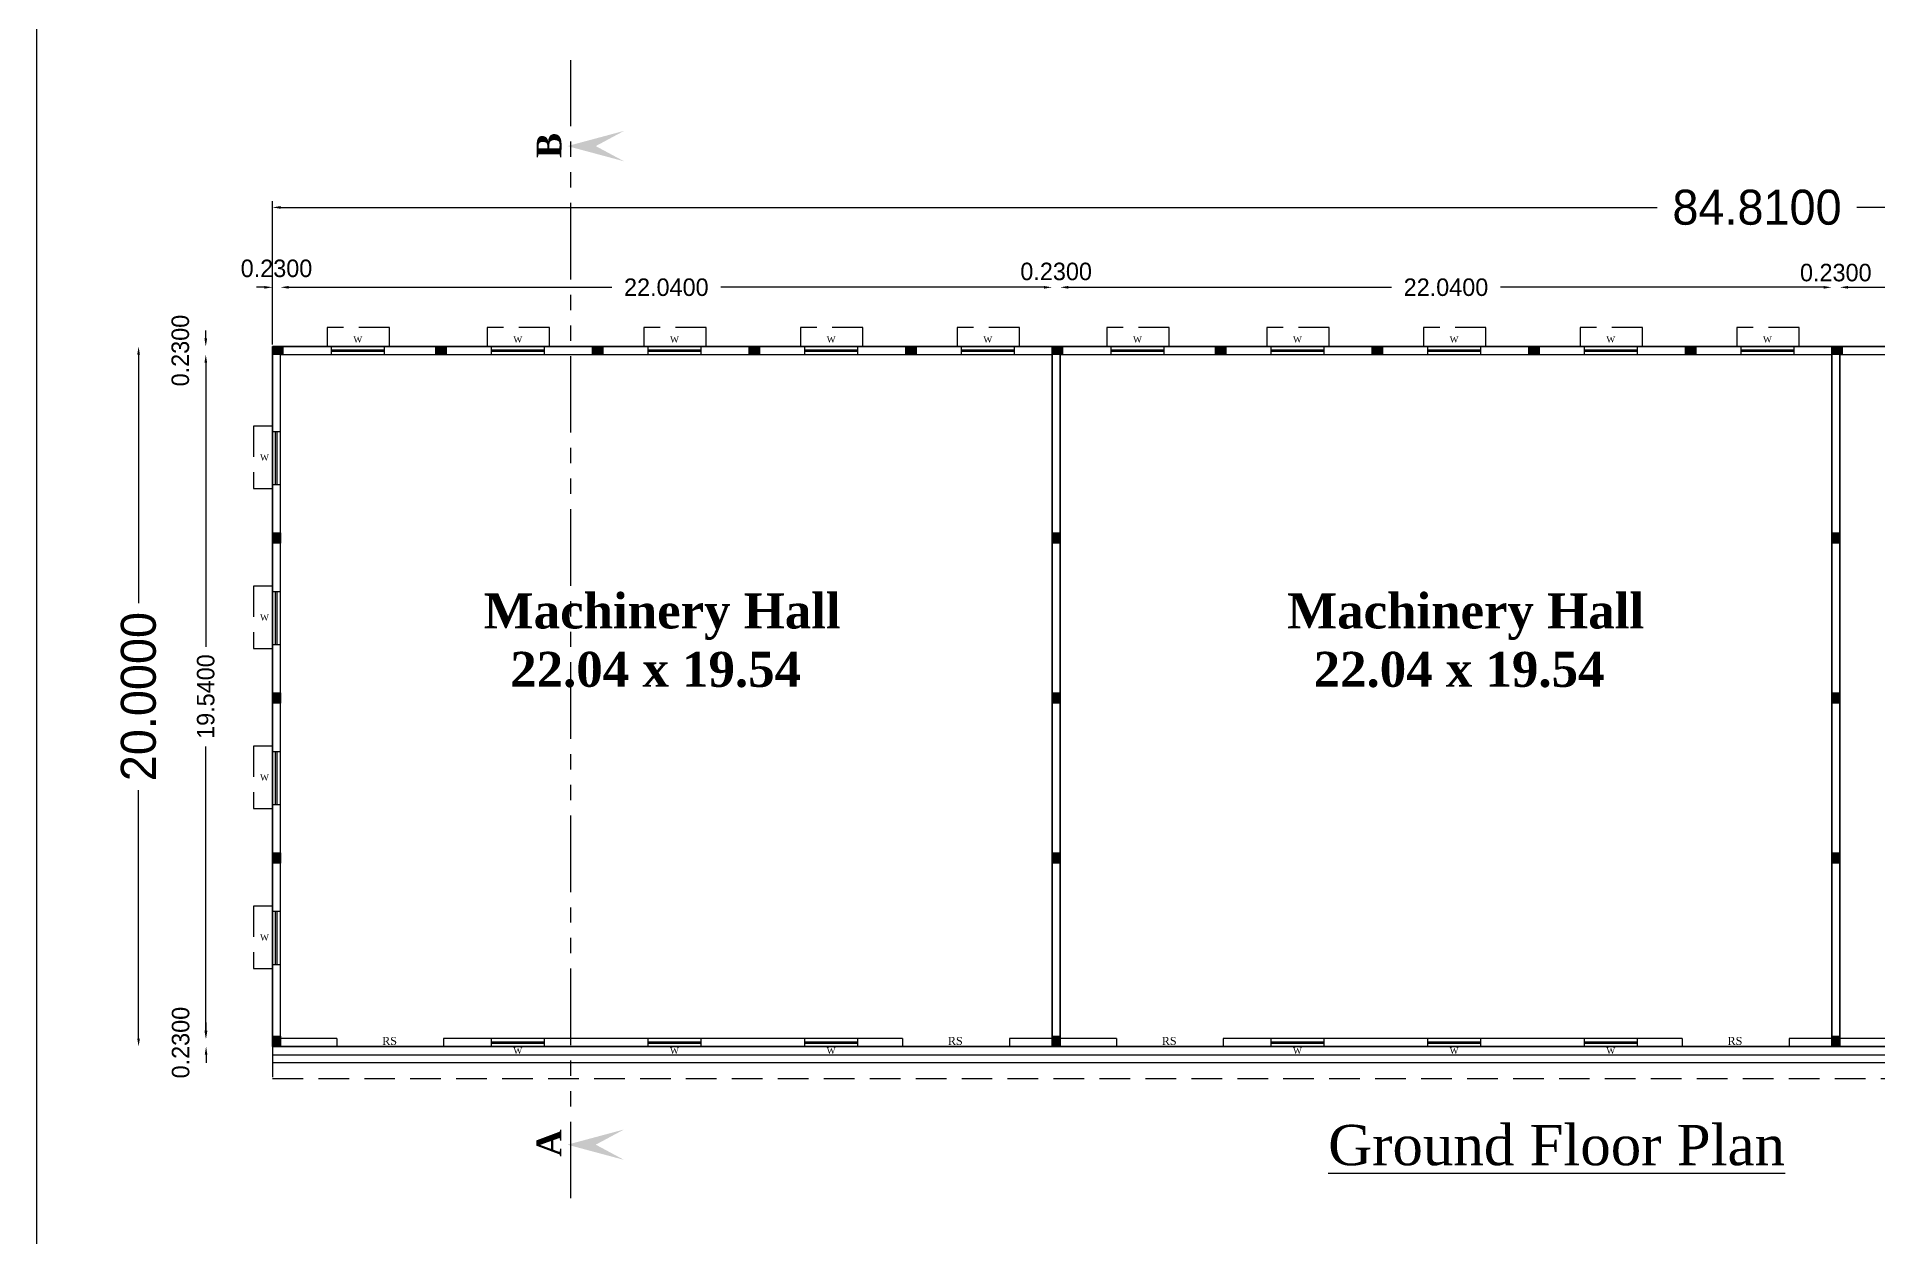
# Model space of a CAD drawing. Header units: metres. Extents: x 0 to 1012, y 0 to 496.
# Drawn here: x 620.1 to 672.7, y 292.2 to 326.4 of the extents above; entities that cross this region are included whole.
import ezdxf

# ---------------------------------------------------------------- set-up
doc = ezdxf.new("R2010")
doc.units = ezdxf.units.M
doc.header["$LTSCALE"] = 3.5
doc.header["$MEASUREMENT"] = 0
doc.linetypes.add('HIDDEN', pattern=[0.375, 0.25, -0.125])
doc.linetypes.add('PHANTOM2', pattern=[1.25, 0.625, -0.125, 0.125, -0.125, 0.125, -0.125])
doc.layers.get('0').update_dxf_attribs({"linetype": 'CONTINUOUS'})
doc.layers.get('DEFPOINTS').update_dxf_attribs({"linetype": 'CONTINUOUS'})
doc.styles.add('RomanS', font='romans.shx')
doc.dimstyles.get("Standard").update_dxf_attribs({"dimtxt": 0.18, "dimasz": 0.18, "dimexe": 0.18, "dimexo": 0.0625, "dimgap": 0.09, "dimtad": 0, "dimtih": 1, "dimtoh": 1, "dimdec": 4, "dimzin": 0, "dimdsep": 46, "dimtxsty": 'Standard', "dimcen": 0.09, "dimadec": 0, "dimazin": 0, "dimtfac": 1, "dimtdec": 4, "dimtofl": 0, "dimtmove": 0, "dimatfit": 3, "dimfxl": 0, "dimtolj": 1, "dimtzin": 0, "dimarcsym": 0})

# ---------------------------------------------------------------- blocks, each defined once
blk = doc.blocks.new('*D57')
at = {"color": 0, "lineweight": -2}
for p, q in [((626.844, 317.65), (626.844, 321.742)), ((711.654, 317.65), (711.654, 321.742)), ((627.074, 321.562), (666.397, 321.562)), ((711.424, 321.562), (672.1, 321.562))]:
    blk.add_line(p, q, dxfattribs=at)
at = {"color": 0}
for points in [[(627.074, 321.601), (627.074, 321.524), (626.844, 321.562)], [(711.424, 321.601), (711.424, 321.524), (711.654, 321.562)]]:
    blk.add_solid(points, dxfattribs=at)
at = {"layer": 'DEFPOINTS', "color": 0}
for p in [(711.654, 321.562), (626.844, 317.588), (711.654, 317.588)]:
    blk.add_point(p, dxfattribs=at)
at = {"color": 0, "insert": (669.249, 321.562), "char_height": 1, "attachment_point": 5}
blk.add_mtext('\\A1;84.8100', dxfattribs=at)
blk = doc.blocks.new('*D179')
at = {"color": 0, "lineweight": -2}
for p, q in [((671.844, 319.28), (681.074, 319.28)), ((693.424, 319.28), (684.194, 319.28))]:
    blk.add_line(p, q, dxfattribs=at)
at = {"color": 0}
for points in [[(671.844, 319.318), (671.844, 319.242), (671.614, 319.28)], [(693.424, 319.318), (693.424, 319.242), (693.654, 319.28)]]:
    blk.add_solid(points, dxfattribs=at)
at = {"layer": 'DEFPOINTS', "color": 0}
for p in [(693.654, 319.28), (671.614, 317.358), (693.654, 317.358)]:
    blk.add_point(p, dxfattribs=at)
at = {"color": 0, "insert": (682.634, 319.28), "char_height": 0.5, "attachment_point": 5}
blk.add_mtext('\\A1;22.0400', dxfattribs=at)
blk = doc.blocks.new('*D180')
at = {"color": 0, "lineweight": -2}
for p, q in [((671.154, 319.28), (670.924, 319.28)), ((671.844, 319.28), (672.074, 319.28))]:
    blk.add_line(p, q, dxfattribs=at)
at = {"color": 0}
for points in [[(671.154, 319.318), (671.154, 319.242), (671.384, 319.28)], [(671.844, 319.318), (671.844, 319.242), (671.614, 319.28)]]:
    blk.add_solid(points, dxfattribs=at)
at = {"layer": 'DEFPOINTS', "color": 0}
for p in [(671.614, 319.28), (671.384, 317.358), (671.614, 317.358)]:
    blk.add_point(p, dxfattribs=at)
at = {"color": 0, "insert": (671.499, 319.698), "char_height": 0.5, "attachment_point": 5}
blk.add_mtext('\\A1;0.2300', dxfattribs=at)
blk = doc.blocks.new('*D181')
at = {"color": 0, "lineweight": -2}
for p, q in [((649.574, 319.28), (658.804, 319.28)), ((671.154, 319.28), (661.924, 319.28))]:
    blk.add_line(p, q, dxfattribs=at)
at = {"color": 0}
for points in [[(649.574, 319.318), (649.574, 319.242), (649.344, 319.28)], [(671.154, 319.318), (671.154, 319.242), (671.384, 319.28)]]:
    blk.add_solid(points, dxfattribs=at)
at = {"layer": 'DEFPOINTS', "color": 0}
for p in [(671.384, 319.28), (649.344, 317.358), (671.384, 317.358)]:
    blk.add_point(p, dxfattribs=at)
at = {"color": 0, "insert": (660.364, 319.28), "char_height": 0.5, "attachment_point": 5}
blk.add_mtext('\\A1;22.0400', dxfattribs=at)
blk = doc.blocks.new('*D182')
at = {"color": 0, "lineweight": -2}
for p, q in [((648.884, 319.28), (648.654, 319.28)), ((649.574, 319.28), (649.804, 319.28))]:
    blk.add_line(p, q, dxfattribs=at)
at = {"color": 0}
for points in [[(648.884, 319.318), (648.884, 319.242), (649.114, 319.28)], [(649.574, 319.318), (649.574, 319.242), (649.344, 319.28)]]:
    blk.add_solid(points, dxfattribs=at)
at = {"layer": 'DEFPOINTS', "color": 0}
for p in [(649.344, 319.28), (649.114, 317.358), (649.344, 317.358)]:
    blk.add_point(p, dxfattribs=at)
at = {"color": 0, "insert": (649.229, 319.731), "char_height": 0.5, "attachment_point": 5}
blk.add_mtext('\\A1;0.2300', dxfattribs=at)
blk = doc.blocks.new('*D183')
at = {"color": 0, "lineweight": -2}
for p, q in [((627.304, 319.28), (636.534, 319.28)), ((648.884, 319.28), (639.654, 319.28))]:
    blk.add_line(p, q, dxfattribs=at)
at = {"color": 0}
for points in [[(627.304, 319.318), (627.304, 319.242), (627.074, 319.28)], [(648.884, 319.318), (648.884, 319.242), (649.114, 319.28)]]:
    blk.add_solid(points, dxfattribs=at)
at = {"layer": 'DEFPOINTS', "color": 0}
for p in [(649.114, 319.28), (627.074, 317.358), (649.114, 317.358)]:
    blk.add_point(p, dxfattribs=at)
at = {"color": 0, "insert": (638.094, 319.28), "char_height": 0.5, "attachment_point": 5}
blk.add_mtext('\\A1;22.0400', dxfattribs=at)
blk = doc.blocks.new('*D60')
at = {"color": 0, "lineweight": -2}
for p, q in [((626.614, 319.28), (626.384, 319.28)), ((627.304, 319.28), (627.534, 319.28))]:
    blk.add_line(p, q, dxfattribs=at)
at = {"color": 0}
for points in [[(626.614, 319.318), (626.614, 319.242), (626.844, 319.28)], [(627.304, 319.318), (627.304, 319.242), (627.074, 319.28)]]:
    blk.add_solid(points, dxfattribs=at)
at = {"layer": 'DEFPOINTS', "color": 0}
for p in [(627.074, 319.28), (626.844, 317.588), (627.074, 317.358)]:
    blk.add_point(p, dxfattribs=at)
at = {"color": 0, "insert": (626.959, 319.819), "char_height": 0.5, "attachment_point": 5}
blk.add_mtext('\\A1;0.2300', dxfattribs=at)
blk = doc.blocks.new('*D61')
at = {"color": 0, "lineweight": -2}
for p, q in [((624.939, 317.128), (624.939, 309.011)), ((624.939, 298.048), (624.939, 306.164))]:
    blk.add_line(p, q, dxfattribs=at)
at = {"color": 0}
for points in [[(624.901, 317.128), (624.978, 317.128), (624.939, 317.358)], [(624.901, 298.048), (624.978, 298.048), (624.939, 297.818)]]:
    blk.add_solid(points, dxfattribs=at)
at = {"layer": 'DEFPOINTS', "color": 0}
for p in [(624.939, 317.358), (627.074, 317.358), (627.074, 297.818)]:
    blk.add_point(p, dxfattribs=at)
at = {"color": 0, "insert": (624.939, 307.588), "char_height": 0.5, "attachment_point": 5, "rotation": 90}
blk.add_mtext('\\A1;19.5400', dxfattribs=at)
blk = doc.blocks.new('*D62')
at = {"color": 0, "lineweight": -2}
for p, q in [((623.02, 317.358), (623.02, 310.261)), ((623.02, 297.818), (623.02, 304.914))]:
    blk.add_line(p, q, dxfattribs=at)
at = {"color": 0}
for points in [[(622.982, 317.358), (623.058, 317.358), (623.02, 317.588)], [(622.982, 297.818), (623.058, 297.818), (623.02, 297.588)]]:
    blk.add_solid(points, dxfattribs=at)
at = {"layer": 'DEFPOINTS', "color": 0}
for p in [(626.844, 317.588), (623.02, 297.588), (626.844, 297.588)]:
    blk.add_point(p, dxfattribs=at)
at = {"color": 0, "insert": (623.02, 307.588), "char_height": 1, "attachment_point": 5, "rotation": 90}
blk.add_mtext('\\A1;20.0000', dxfattribs=at)
blk = doc.blocks.new('*D63')
at = {"color": 0, "lineweight": -2}
for p, q in [((624.939, 317.818), (624.939, 318.048)), ((624.939, 317.128), (624.939, 316.898))]:
    blk.add_line(p, q, dxfattribs=at)
at = {"color": 0}
for points in [[(624.901, 317.818), (624.978, 317.818), (624.939, 317.588)], [(624.901, 317.128), (624.978, 317.128), (624.939, 317.358)]]:
    blk.add_solid(points, dxfattribs=at)
at = {"layer": 'DEFPOINTS', "color": 0}
for p in [(626.844, 317.588), (624.939, 317.358), (627.074, 317.358)]:
    blk.add_point(p, dxfattribs=at)
at = {"color": 0, "insert": (624.214, 317.473), "char_height": 0.5, "attachment_point": 5, "rotation": 90}
blk.add_mtext('\\A1;0.2300', dxfattribs=at)
blk = doc.blocks.new('*D184')
at = {"color": 0, "lineweight": -2}
for p, q in [((624.948, 298.048), (624.948, 298.278)), ((624.948, 297.358), (624.948, 297.128))]:
    blk.add_line(p, q, dxfattribs=at)
at = {"color": 0}
for points in [[(624.91, 298.048), (624.986, 298.048), (624.948, 297.818)], [(624.91, 297.358), (624.986, 297.358), (624.948, 297.588)]]:
    blk.add_solid(points, dxfattribs=at)
at = {"layer": 'DEFPOINTS', "color": 0}
for p in [(624.948, 297.588), (627.074, 297.818), (627.074, 297.588)]:
    blk.add_point(p, dxfattribs=at)
at = {"color": 0, "insert": (624.223, 297.703), "char_height": 0.5, "attachment_point": 5, "rotation": 90}
blk.add_mtext('\\A1;0.2300', dxfattribs=at)

msp = doc.modelspace()

# ---------------------------------------------------------------- hatches: boundary and pattern name
for points in [[(635.26822, 323.3147), (636.88976, 322.87941), (636.07899, 323.3147), (636.88976, 323.74999)], [(635.26822, 294.78698), (636.88976, 294.35168), (636.07899, 294.78698), (636.88976, 295.22227)]]:
    msp.add_hatch(color=256).paths.add_polyline_path(points)
h = msp.add_hatch(color=256)
h.dxf.hatch_style = 1
h.paths.add_polyline_path([(627.14353, 317.58767), (626.84353, 317.58767), (626.84353, 317.35767), (627.14353, 317.35767)])
h = msp.add_hatch(color=256)
h.dxf.hatch_style = 1
h.paths.add_polyline_path([(631.80853, 317.58767), (631.50853, 317.58767), (631.50853, 317.35767), (631.80853, 317.35767)])
h = msp.add_hatch(color=256)
h.dxf.hatch_style = 1
h.paths.add_polyline_path([(636.28353, 317.58767), (635.98353, 317.58767), (635.98353, 317.35767), (636.28353, 317.35767)])
h = msp.add_hatch(color=256)
h.dxf.hatch_style = 1
h.paths.add_polyline_path([(640.75853, 317.58767), (640.45853, 317.58767), (640.45853, 317.35767), (640.75853, 317.35767)])
h = msp.add_hatch(color=256)
h.dxf.hatch_style = 1
h.paths.add_polyline_path([(645.23353, 317.58767), (644.93353, 317.58767), (644.93353, 317.35767), (645.23353, 317.35767)])
h = msp.add_hatch(color=256)
h.dxf.hatch_style = 1
h.paths.add_polyline_path([(649.41353, 317.58767), (649.11353, 317.58767), (649.11353, 317.35767), (649.41353, 317.35767)])
h = msp.add_hatch(color=256)
h.dxf.hatch_style = 1
h.paths.add_polyline_path([(654.07853, 317.58767), (653.77853, 317.58767), (653.77853, 317.35767), (654.07853, 317.35767)])
h = msp.add_hatch(color=256)
h.dxf.hatch_style = 1
h.paths.add_polyline_path([(658.55353, 317.58767), (658.25353, 317.58767), (658.25353, 317.35767), (658.55353, 317.35767)])
h = msp.add_hatch(color=256)
h.dxf.hatch_style = 1
h.paths.add_polyline_path([(663.02853, 317.58767), (662.72853, 317.58767), (662.72853, 317.35767), (663.02853, 317.35767)])
h = msp.add_hatch(color=256)
h.dxf.hatch_style = 1
h.paths.add_polyline_path([(667.50353, 317.58767), (667.20353, 317.58767), (667.20353, 317.35767), (667.50353, 317.35767)])
h = msp.add_hatch(color=256)
h.dxf.hatch_style = 1
h.paths.add_polyline_path([(671.68353, 317.58767), (671.38353, 317.58767), (671.38353, 317.35767), (671.68353, 317.35767)])
h = msp.add_hatch(color=256)
h.dxf.hatch_style = 1
h.paths.add_polyline_path([(626.84353, 311.96822), (627.07353, 311.96822), (627.07353, 312.26822), (626.84353, 312.26822)])
h = msp.add_hatch(color=256)
h.dxf.hatch_style = 1
h.paths.add_polyline_path([(649.11353, 311.96822), (649.34353, 311.96822), (649.34353, 312.26822), (649.11353, 312.26822)])
h = msp.add_hatch(color=256)
h.dxf.hatch_style = 1
h.paths.add_polyline_path([(671.38353, 311.96822), (671.61353, 311.96822), (671.61353, 312.26822), (671.38353, 312.26822)])
h = msp.add_hatch(color=256)
h.dxf.hatch_style = 1
h.paths.add_polyline_path([(626.84353, 307.39822), (627.07353, 307.39822), (627.07353, 307.69822), (626.84353, 307.69822)])
h = msp.add_hatch(color=256)
h.dxf.hatch_style = 1
h.paths.add_polyline_path([(649.11353, 307.39822), (649.34353, 307.39822), (649.34353, 307.69822), (649.11353, 307.69822)])
h = msp.add_hatch(color=256)
h.dxf.hatch_style = 1
h.paths.add_polyline_path([(671.38353, 307.39822), (671.61353, 307.39822), (671.61353, 307.69822), (671.38353, 307.69822)])
h = msp.add_hatch(color=256)
h.dxf.hatch_style = 1
h.paths.add_polyline_path([(626.84353, 302.82822), (627.07353, 302.82822), (627.07353, 303.12822), (626.84353, 303.12822)])
h = msp.add_hatch(color=256)
h.dxf.hatch_style = 1
h.paths.add_polyline_path([(649.11353, 302.82822), (649.34353, 302.82822), (649.34353, 303.12822), (649.11353, 303.12822)])
h = msp.add_hatch(color=256)
h.dxf.hatch_style = 1
h.paths.add_polyline_path([(671.38353, 302.82822), (671.61353, 302.82822), (671.61353, 303.12822), (671.38353, 303.12822)])
h = msp.add_hatch(color=256)
h.dxf.hatch_style = 1
h.paths.add_polyline_path([(626.84353, 297.58767), (627.07353, 297.58767), (627.07353, 297.88767), (626.84353, 297.88767)])
h = msp.add_hatch(color=256)
h.dxf.hatch_style = 1
h.paths.add_polyline_path([(649.11353, 297.58767), (649.34353, 297.58767), (649.34353, 297.88767), (649.11353, 297.88767)])
h = msp.add_hatch(color=256)
h.dxf.hatch_style = 1
h.paths.add_polyline_path([(671.38353, 297.58767), (671.61353, 297.58767), (671.61353, 297.88767), (671.38353, 297.88767)])

# ---------------------------------------------------------------- linework, layer by layer
at = {"linetype": 'PHANTOM2'}
msp.add_line((635.36379, 293.25492), (635.36379, 325.76946), dxfattribs=at)
at = {"linetype": 'HIDDEN'}
for p, q in [((630.18853, 318.13114), (628.40481, 318.13114)), ((628.40481, 318.13114), (628.40481, 317.58619)), ((630.18853, 317.58619), (630.18853, 318.13114)), ((634.75853, 318.13114), (632.97481, 318.13114)), ((632.97481, 318.13114), (632.97481, 317.58619)), ((634.75853, 317.58619), (634.75853, 318.13114)), ((639.23353, 318.13114), (637.44981, 318.13114)), ((637.44981, 318.13114), (637.44981, 317.58619)), ((639.23353, 317.58619), (639.23353, 318.13114)), ((643.70853, 318.13114), (641.92481, 318.13114)), ((641.92481, 318.13114), (641.92481, 317.58619)), ((643.70853, 317.58619), (643.70853, 318.13114)), ((648.18353, 318.13114), (646.39981, 318.13114)), ((646.39981, 318.13114), (646.39981, 317.58619)), ((648.18353, 317.58619), (648.18353, 318.13114)), ((652.45853, 318.13114), (650.67481, 318.13114)), ((650.67481, 318.13114), (650.67481, 317.58619)), ((652.45853, 317.58619), (652.45853, 318.13114)), ((657.02853, 318.13114), (655.24481, 318.13114)), ((655.24481, 318.13114), (655.24481, 317.58619)), ((657.02853, 317.58619), (657.02853, 318.13114)), ((661.50353, 318.13114), (659.71981, 318.13114)), ((659.71981, 318.13114), (659.71981, 317.58619)), ((661.50353, 317.58619), (661.50353, 318.13114)), ((665.97853, 318.13114), (664.19481, 318.13114)), ((664.19481, 318.13114), (664.19481, 317.58619)), ((665.97853, 317.58619), (665.97853, 318.13114)), ((670.45353, 318.13114), (668.66981, 318.13114)), ((668.66981, 318.13114), (668.66981, 317.58619)), ((626.845, 315.31322), (626.30006, 315.31322)), ((626.30006, 315.31322), (626.30006, 313.5295)), ((626.30006, 313.5295), (626.845, 313.5295)), ((626.845, 310.74322), (626.30006, 310.74322)), ((626.30006, 310.74322), (626.30006, 308.9595)), ((626.30006, 308.9595), (626.845, 308.9595)), ((626.845, 306.17322), (626.30006, 306.17322)), ((626.30006, 306.17322), (626.30006, 304.3895)), ((626.30006, 304.3895), (626.845, 304.3895)), ((626.845, 301.60322), (626.30006, 301.60322)), ((626.30006, 301.60322), (626.30006, 299.8195)), ((626.30006, 299.8195), (626.845, 299.8195)), ((626.84353, 297.58767), (626.84353, 296.67767)), ((626.84353, 296.67767), (711.65353, 296.67767))]:
    msp.add_line(p, q, dxfattribs=at)
for p, q in [((670.45353, 317.58619), (670.45353, 318.13114)), ((626.84353, 297.58767), (626.84353, 317.58767)), ((626.84353, 317.35767), (626.84353, 317.58767)), ((626.84353, 317.58767), (627.14353, 317.58767)), ((626.84353, 317.57267), (627.07353, 317.57267)), ((627.14353, 317.58767), (627.14353, 317.35767)), ((628.51853, 317.58619), (628.51853, 317.35767)), ((630.03853, 317.58619), (630.03853, 317.35767)), ((631.50853, 317.35767), (631.50853, 317.58767)), ((631.50853, 317.58767), (631.80853, 317.58767)), ((631.80853, 317.58767), (631.80853, 317.35767)), ((633.08853, 317.58619), (633.08853, 317.35767)), ((634.60853, 317.58619), (634.60853, 317.35767)), ((635.98353, 317.35767), (635.98353, 317.58767)), ((635.98353, 317.58767), (636.28353, 317.58767)), ((636.28353, 317.58767), (636.28353, 317.35767)), ((637.56353, 317.58619), (637.56353, 317.35767)), ((639.08353, 317.58619), (639.08353, 317.35767)), ((640.45853, 317.35767), (640.45853, 317.58767)), ((640.45853, 317.58767), (640.75853, 317.58767)), ((640.75853, 317.58767), (640.75853, 317.35767)), ((642.03853, 317.58619), (642.03853, 317.35767)), ((643.55853, 317.58619), (643.55853, 317.35767)), ((644.93353, 317.35767), (644.93353, 317.58767)), ((644.93353, 317.58767), (645.23353, 317.58767)), ((645.23353, 317.58767), (645.23353, 317.35767)), ((646.51353, 317.58619), (646.51353, 317.35767)), ((648.03353, 317.58619), (648.03353, 317.35767)), ((649.11353, 317.35767), (649.11353, 317.58767)), ((649.11353, 317.58767), (649.41353, 317.58767)), ((649.41353, 317.58767), (649.41353, 317.35767)), ((650.78853, 317.58619), (650.78853, 317.35767)), ((652.30853, 317.58619), (652.30853, 317.35767)), ((653.77853, 317.35767), (653.77853, 317.58767)), ((653.77853, 317.58767), (654.07853, 317.58767)), ((654.07853, 317.58767), (654.07853, 317.35767)), ((655.35853, 317.58619), (655.35853, 317.35767)), ((656.87853, 317.58619), (656.87853, 317.35767)), ((658.25353, 317.35767), (658.25353, 317.58767)), ((658.25353, 317.58767), (658.55353, 317.58767)), ((658.55353, 317.58767), (658.55353, 317.35767)), ((659.83353, 317.58619), (659.83353, 317.35767)), ((661.35353, 317.58619), (661.35353, 317.35767)), ((662.72853, 317.35767), (662.72853, 317.58767)), ((662.72853, 317.58767), (663.02853, 317.58767)), ((663.02853, 317.58767), (663.02853, 317.35767)), ((664.30853, 317.58619), (664.30853, 317.35767)), ((665.82853, 317.58619), (665.82853, 317.35767)), ((667.20353, 317.35767), (667.20353, 317.58767)), ((667.20353, 317.58767), (667.50353, 317.58767)), ((667.50353, 317.58767), (667.50353, 317.35767)), ((668.78353, 317.58619), (668.78353, 317.35767)), ((670.30353, 317.58619), (670.30353, 317.35767)), ((671.38353, 317.35767), (671.38353, 317.58767)), ((671.38353, 317.58767), (671.68353, 317.58767)), ((671.68353, 317.58767), (671.68353, 317.35767)), ((627.14353, 317.35767), (626.84353, 317.35767)), ((628.51853, 317.49732), (630.03853, 317.49732)), ((628.51853, 317.45311), (630.03853, 317.45311)), ((631.80853, 317.35767), (631.50853, 317.35767)), ((633.08853, 317.49732), (634.60853, 317.49732)), ((633.08853, 317.45311), (634.60853, 317.45311)), ((636.28353, 317.35767), (635.98353, 317.35767)), ((637.56353, 317.49732), (639.08353, 317.49732)), ((637.56353, 317.45311), (639.08353, 317.45311)), ((640.75853, 317.35767), (640.45853, 317.35767)), ((642.03853, 317.49732), (643.55853, 317.49732)), ((642.03853, 317.45311), (643.55853, 317.45311)), ((645.23353, 317.35767), (644.93353, 317.35767)), ((646.51353, 317.49732), (648.03353, 317.49732)), ((646.51353, 317.45311), (648.03353, 317.45311)), ((649.41353, 317.35767), (649.11353, 317.35767)), ((650.78853, 317.49732), (652.30853, 317.49732)), ((650.78853, 317.45311), (652.30853, 317.45311)), ((654.07853, 317.35767), (653.77853, 317.35767)), ((655.35853, 317.49732), (656.87853, 317.49732)), ((655.35853, 317.45311), (656.87853, 317.45311)), ((658.55353, 317.35767), (658.25353, 317.35767)), ((659.83353, 317.49732), (661.35353, 317.49732)), ((659.83353, 317.45311), (661.35353, 317.45311)), ((663.02853, 317.35767), (662.72853, 317.35767)), ((664.30853, 317.49732), (665.82853, 317.49732)), ((664.30853, 317.45311), (665.82853, 317.45311)), ((667.50353, 317.35767), (667.20353, 317.35767)), ((668.78353, 317.49732), (670.30353, 317.49732)), ((668.78353, 317.45311), (670.30353, 317.45311)), ((671.68353, 317.35767), (671.38353, 317.35767)), ((626.845, 315.16322), (627.07353, 315.16322)), ((626.93388, 313.64322), (626.93388, 315.16322)), ((626.97808, 313.64322), (626.97808, 315.16322)), ((626.845, 313.64322), (627.07353, 313.64322)), ((626.84353, 311.96822), (626.84353, 312.26822)), ((626.84353, 312.26822), (627.07353, 312.26822)), ((627.07353, 312.26822), (627.07353, 311.96822)), ((649.11353, 311.96822), (649.11353, 312.26822)), ((649.11353, 312.26822), (649.34353, 312.26822)), ((649.34353, 312.26822), (649.34353, 311.96822)), ((671.38353, 311.96822), (671.38353, 312.26822)), ((671.38353, 312.26822), (671.61353, 312.26822)), ((671.61353, 312.26822), (671.61353, 311.96822)), ((627.07353, 311.96822), (626.84353, 311.96822)), ((649.34353, 311.96822), (649.11353, 311.96822)), ((671.61353, 311.96822), (671.38353, 311.96822)), ((626.845, 310.59322), (627.07353, 310.59322)), ((626.93388, 309.07322), (626.93388, 310.59322)), ((626.97808, 309.07322), (626.97808, 310.59322)), ((626.845, 309.07322), (627.07353, 309.07322)), ((626.84353, 307.39822), (626.84353, 307.69822)), ((626.84353, 307.69822), (627.07353, 307.69822)), ((627.07353, 307.69822), (627.07353, 307.39822)), ((649.11353, 307.39822), (649.11353, 307.69822)), ((649.11353, 307.69822), (649.34353, 307.69822)), ((649.34353, 307.69822), (649.34353, 307.39822)), ((671.38353, 307.39822), (671.38353, 307.69822)), ((671.38353, 307.69822), (671.61353, 307.69822)), ((671.61353, 307.69822), (671.61353, 307.39822)), ((627.07353, 307.39822), (626.84353, 307.39822)), ((649.34353, 307.39822), (649.11353, 307.39822)), ((671.61353, 307.39822), (671.38353, 307.39822)), ((626.845, 306.02322), (627.07353, 306.02322)), ((626.93388, 304.50322), (626.93388, 306.02322)), ((626.97808, 304.50322), (626.97808, 306.02322)), ((626.845, 304.50322), (627.07353, 304.50322)), ((626.84353, 302.82822), (626.84353, 303.12822)), ((626.84353, 303.12822), (627.07353, 303.12822)), ((627.07353, 302.82822), (626.84353, 302.82822)), ((627.07353, 303.12822), (627.07353, 302.82822)), ((649.11353, 302.82822), (649.11353, 303.12822)), ((649.11353, 303.12822), (649.34353, 303.12822)), ((649.34353, 302.82822), (649.11353, 302.82822)), ((649.34353, 303.12822), (649.34353, 302.82822)), ((671.38353, 302.82822), (671.38353, 303.12822)), ((671.38353, 303.12822), (671.61353, 303.12822)), ((671.61353, 302.82822), (671.38353, 302.82822)), ((671.61353, 303.12822), (671.61353, 302.82822)), ((626.845, 301.45322), (627.07353, 301.45322)), ((626.93388, 299.93322), (626.93388, 301.45322)), ((626.97808, 299.93322), (626.97808, 301.45322)), ((626.845, 299.93322), (627.07353, 299.93322)), ((626.84353, 297.58767), (626.84353, 297.88767)), ((626.84353, 297.88767), (627.07353, 297.88767)), ((627.07353, 297.58767), (626.84353, 297.58767)), ((626.84353, 297.58767), (626.84353, 297.35767)), ((627.07353, 297.88767), (627.07353, 297.58767)), ((628.68353, 297.81767), (628.68353, 297.58767)), ((631.73353, 297.81767), (631.73353, 297.58767)), ((633.08853, 297.81619), (633.08853, 297.58767)), ((633.08853, 297.72732), (634.60853, 297.72732)), ((633.08853, 297.68311), (634.60853, 297.68311)), ((634.60853, 297.81619), (634.60853, 297.58767)), ((637.56353, 297.81619), (637.56353, 297.58767)), ((637.56353, 297.72732), (639.08353, 297.72732)), ((637.56353, 297.68311), (639.08353, 297.68311)), ((639.08353, 297.81619), (639.08353, 297.58767)), ((642.03853, 297.81619), (642.03853, 297.58767)), ((642.03853, 297.72732), (643.55853, 297.72732)), ((642.03853, 297.68311), (643.55853, 297.68311)), ((643.55853, 297.81619), (643.55853, 297.58767)), ((644.84353, 297.81767), (644.84353, 297.58767)), ((647.89353, 297.81767), (647.89353, 297.58767)), ((649.11353, 297.58767), (649.11353, 297.88767)), ((649.11353, 297.88767), (649.34353, 297.88767)), ((649.34353, 297.58767), (649.11353, 297.58767)), ((649.34353, 297.88767), (649.34353, 297.58767)), ((650.95353, 297.81767), (650.95353, 297.58767)), ((654.00353, 297.81767), (654.00353, 297.58767)), ((655.35853, 297.81619), (655.35853, 297.58767)), ((655.35853, 297.72732), (656.87853, 297.72732)), ((655.35853, 297.68311), (656.87853, 297.68311)), ((656.87853, 297.81619), (656.87853, 297.58767)), ((659.83353, 297.81619), (659.83353, 297.58767)), ((659.83353, 297.72732), (661.35353, 297.72732)), ((659.83353, 297.68311), (661.35353, 297.68311)), ((661.35353, 297.81619), (661.35353, 297.58767)), ((664.30853, 297.81619), (664.30853, 297.58767)), ((664.30853, 297.72732), (665.82853, 297.72732)), ((664.30853, 297.68311), (665.82853, 297.68311)), ((665.82853, 297.81619), (665.82853, 297.58767)), ((667.11353, 297.81767), (667.11353, 297.58767)), ((670.16353, 297.81767), (670.16353, 297.58767)), ((671.38353, 297.58767), (671.38353, 297.88767)), ((671.38353, 297.88767), (671.61353, 297.88767)), ((671.61353, 297.58767), (671.38353, 297.58767)), ((671.61353, 297.88767), (671.61353, 297.58767)), ((626.84353, 297.35767), (711.65353, 297.35767)), ((626.84353, 297.35767), (626.84353, 297.12767)), ((711.65353, 297.12767), (626.84353, 297.12767))]:
    msp.add_line(p, q)
for points in [[(946.76772, 152.80989), (620.11287, 152.80989), (620.11287, 358.90797), (946.76772, 358.90797)], [(626.84353, 297.58767), (711.65353, 297.58767), (711.65353, 317.58767), (626.84353, 317.58767)]]:
    msp.add_lwpolyline(points, close=True)
for points in [[(626.84353, 317.58767), (649.34353, 317.58767)], [(649.34353, 297.58767), (626.84353, 297.58767), (626.84353, 317.58767)], [(649.11353, 317.58767), (671.61353, 317.58767)], [(671.38353, 317.58767), (693.88353, 317.58767)], [(628.68353, 297.81767), (627.07353, 297.81767), (627.07353, 317.35767), (649.11353, 317.35767), (649.11353, 297.81767), (647.89353, 297.81767)], [(649.11353, 297.81767), (649.11353, 317.35767)], [(649.34353, 317.35767), (649.34353, 297.81767)], [(650.95353, 297.81767), (649.34353, 297.81767), (649.34353, 317.35767), (671.38353, 317.35767), (671.38353, 297.81767), (670.16353, 297.81767)], [(671.38353, 297.81767), (671.38353, 317.35767)], [(671.61353, 317.35767), (671.61353, 297.81767)], [(673.22353, 297.81767), (671.61353, 297.81767), (671.61353, 317.35767), (693.65353, 317.35767), (693.65353, 297.81767), (692.43353, 297.81767)], [(644.84353, 297.81767), (631.73353, 297.81767)], [(671.61353, 297.58767), (649.11353, 297.58767)], [(667.11353, 297.81767), (654.00353, 297.81767)], [(693.88353, 297.58767), (671.38353, 297.58767)]]:
    msp.add_lwpolyline(points)

# ---------------------------------------------------------------- texts
at = {"char_height": 0.7093662, "width": 1.2805833, "attachment_point": 1, "rotation": 90}
for s, insert in [('{\\fTimes New Roman|b1|i0|c0|p18;B}', (634.38962, 322.97332)), ('{\\fTimes New Roman|b1|i0|c0|p18;A}', (634.38962, 294.44559))]:
    msp.add_mtext(s, dxfattribs=dict(at, insert=insert))
at = {"style": 'RomanS'}
for s, insert, char_height, width, attachment_point in [('{\\fTimes New Roman Baltic|b0|i0|c0|p18;W}', (629.15499, 317.69803), 0.1777477, 0.2428091, 7), ('{\\fTimes New Roman Baltic|b0|i0|c0|p18;W}', (633.72499, 317.69803), 0.1777477, 0.2428091, 7), ('{\\fTimes New Roman Baltic|b0|i0|c0|p18;W}', (638.19999, 317.69803), 0.1777477, 0.2428091, 7), ('{\\fTimes New Roman Baltic|b0|i0|c0|p18;W}', (642.67499, 317.69803), 0.1777477, 0.2428091, 7), ('{\\fTimes New Roman Baltic|b0|i0|c0|p18;W}', (647.14999, 317.69803), 0.1777477, 0.2428091, 7), ('{\\fTimes New Roman Baltic|b0|i0|c0|p18;W}', (651.42499, 317.69803), 0.1777477, 0.2428091, 7), ('{\\fTimes New Roman Baltic|b0|i0|c0|p18;W}', (655.99499, 317.69803), 0.1777477, 0.2428091, 7), ('{\\fTimes New Roman Baltic|b0|i0|c0|p18;W}', (660.46999, 317.69803), 0.1777477, 0.2428091, 7), ('{\\fTimes New Roman Baltic|b0|i0|c0|p18;W}', (664.94499, 317.69803), 0.1777477, 0.2428091, 7), ('{\\fTimes New Roman Baltic|b0|i0|c0|p18;W}', (669.41999, 317.69803), 0.1777477, 0.2428091, 7), ('{\\fTimes New Roman Baltic|b0|i0|c0|p18;W}', (626.48965, 314.32564), 0.1777477, 0.2428091, 7), ('{\\fTimes New Roman|b1|i0|c0|p18;\\H0.50416x;Machinery Hall\\P  22.04 x 19.54}', (632.88009, 310.5338), 1.9834924, 77.7282455, 1), ('{\\fTimes New Roman|b1|i0|c0|p18;\\H0.50416x;Machinery Hall\\P  22.04 x 19.54}', (655.82963, 310.5338), 1.9834924, 77.7282455, 1), ('{\\fTimes New Roman Baltic|b0|i0|c0|p18;W}', (626.48965, 309.75564), 0.1777477, 0.2428091, 7), ('{\\fTimes New Roman Baltic|b0|i0|c0|p18;W}', (626.48965, 305.18564), 0.1777477, 0.2428091, 7), ('{\\fTimes New Roman Baltic|b0|i0|c0|p18;W}', (626.48965, 300.61564), 0.1777477, 0.2428091, 7), ('{\\fVerdana|b0|i0|c0|p34; \\fTimes New Roman Baltic|b0|i0|c0|p18;RS}', (630.40035, 297.86475), 0.2285262, 1.3458655, 3), ('{\\fTimes New Roman Baltic|b0|i0|c0|p18;W}', (633.72499, 297.38136), 0.1777477, 0.2428091, 7), ('{\\fTimes New Roman Baltic|b0|i0|c0|p18;W}', (638.19999, 297.38136), 0.1777477, 0.2428091, 7), ('{\\fTimes New Roman Baltic|b0|i0|c0|p18;W}', (642.67499, 297.38136), 0.1777477, 0.2428091, 7), ('{\\fVerdana|b0|i0|c0|p34; \\fTimes New Roman Baltic|b0|i0|c0|p18;RS}', (646.56035, 297.86475), 0.2285262, 1.3458655, 3), ('{\\fVerdana|b0|i0|c0|p34; \\fTimes New Roman Baltic|b0|i0|c0|p18;RS}', (652.67035, 297.86475), 0.2285262, 1.3458655, 3), ('{\\fTimes New Roman Baltic|b0|i0|c0|p18;W}', (655.99499, 297.38136), 0.1777477, 0.2428091, 7), ('{\\fTimes New Roman Baltic|b0|i0|c0|p18;W}', (660.46999, 297.38136), 0.1777477, 0.2428091, 7), ('{\\fTimes New Roman Baltic|b0|i0|c0|p18;W}', (664.94499, 297.38136), 0.1777477, 0.2428091, 7), ('{\\fVerdana|b0|i0|c0|p34; \\fTimes New Roman Baltic|b0|i0|c0|p18;RS}', (668.83035, 297.86475), 0.2285262, 1.3458655, 3)]:
    msp.add_mtext(s, dxfattribs=dict(at, insert=insert, char_height=char_height, width=width, attachment_point=attachment_point))
at = {"insert": (652.64915, 297.27326), "char_height": 1.152, "width": 51.441493, "attachment_point": 1}
msp.add_mtext('{\\fTimes New Roman|b0|i0|c0|p18;\\L\\P\\l          \\LGround Floor Plan}', dxfattribs=at)

# ---------------------------------------------------------------- dimensions: what is measured, and where the dimension line sits
for base, p1, p2, override, picture, middle in [((711.65353, 321.56239), (626.84353, 317.58767), (711.65353, 317.58767), {"dimtxt": 1, "dimasz": 0.23, "dimgap": 0.185, "dimtmove": 2}, '*D57', (669.24853, 321.56239)), ((649.11353, 319.28003), (627.07353, 317.35767), (649.11353, 317.35767), {"dimtxt": 0.5, "dimasz": 0.23, "dimgap": 0.185, "dimse1": 1, "dimse2": 1, "dimtmove": 2}, '*D183', (638.09353, 319.28003)), ((671.38353, 319.28003), (649.34353, 317.35767), (671.38353, 317.35767), {"dimtxt": 0.5, "dimasz": 0.23, "dimgap": 0.185, "dimse1": 1, "dimse2": 1, "dimtmove": 2}, '*D181', (660.36353, 319.28003)), ((693.65353, 319.28003), (671.61353, 317.35767), (693.65353, 317.35767), {"dimtxt": 0.5, "dimasz": 0.23, "dimgap": 0.185, "dimse1": 1, "dimse2": 1, "dimtmove": 2}, '*D179', (682.63353, 319.28003))]:
    dim = msp.add_linear_dim(base=base, p1=p1, p2=p2, dimstyle='Standard', override=override)
    dim.commit()
    dim.dimension.update_dxf_attribs({"geometry": picture, "text_midpoint": middle})
for base, p1, p2, picture, middle in [((627.07353, 319.28003), (626.84353, 317.58767), (627.07353, 317.35767), '*D60', (626.95853, 319.8194)), ((649.34353, 319.28003), (649.11353, 317.35767), (649.34353, 317.35767), '*D182', (649.22853, 319.73065)), ((671.61353, 319.28003), (671.38353, 317.35767), (671.61353, 317.35767), '*D180', (671.49853, 319.69848))]:
    dim = msp.add_linear_dim(base=base, p1=p1, p2=p2, dimstyle='Standard', override={"dimtxt": 0.5, "dimasz": 0.23, "dimgap": 0.185, "dimse1": 1, "dimse2": 1, "dimtmove": 2})
    dim.commit()
    dim.dimension.update_dxf_attribs({"geometry": picture, "text_midpoint": middle, "dimtype": 160})
for base, p1, p2, override, picture, middle in [((624.93946, 317.35767), (626.84353, 317.58767), (627.07353, 317.35767), {"dimtxt": 0.5, "dimasz": 0.23, "dimse1": 1, "dimse2": 1, "dimtmove": 2}, '*D63', (624.21446, 317.47267)), ((623.01998, 297.58767), (626.84353, 317.58767), (626.84353, 297.58767), {"dimtxt": 1, "dimasz": 0.23, "dimse1": 1, "dimse2": 1, "dimtmove": 2}, '*D62', (623.01998, 307.58767)), ((624.93946, 317.35767), (627.07353, 297.81767), (627.07353, 317.35767), {"dimtxt": 0.5, "dimasz": 0.23, "dimse1": 1, "dimse2": 1, "dimtmove": 2}, '*D61', (624.93946, 307.58767)), ((624.94785, 297.58767), (627.07353, 297.81767), (627.07353, 297.58767), {"dimtxt": 0.5, "dimasz": 0.23, "dimse1": 1, "dimse2": 1, "dimtmove": 2}, '*D184', (624.22285, 297.70267))]:
    dim = msp.add_linear_dim(base=base, p1=p1, p2=p2, angle=90, dimstyle='Standard', override=override)
    dim.commit()
    dim.dimension.update_dxf_attribs({"geometry": picture, "text_midpoint": middle, "text_rotation": 90})

doc.saveas('drawing.dxf')
